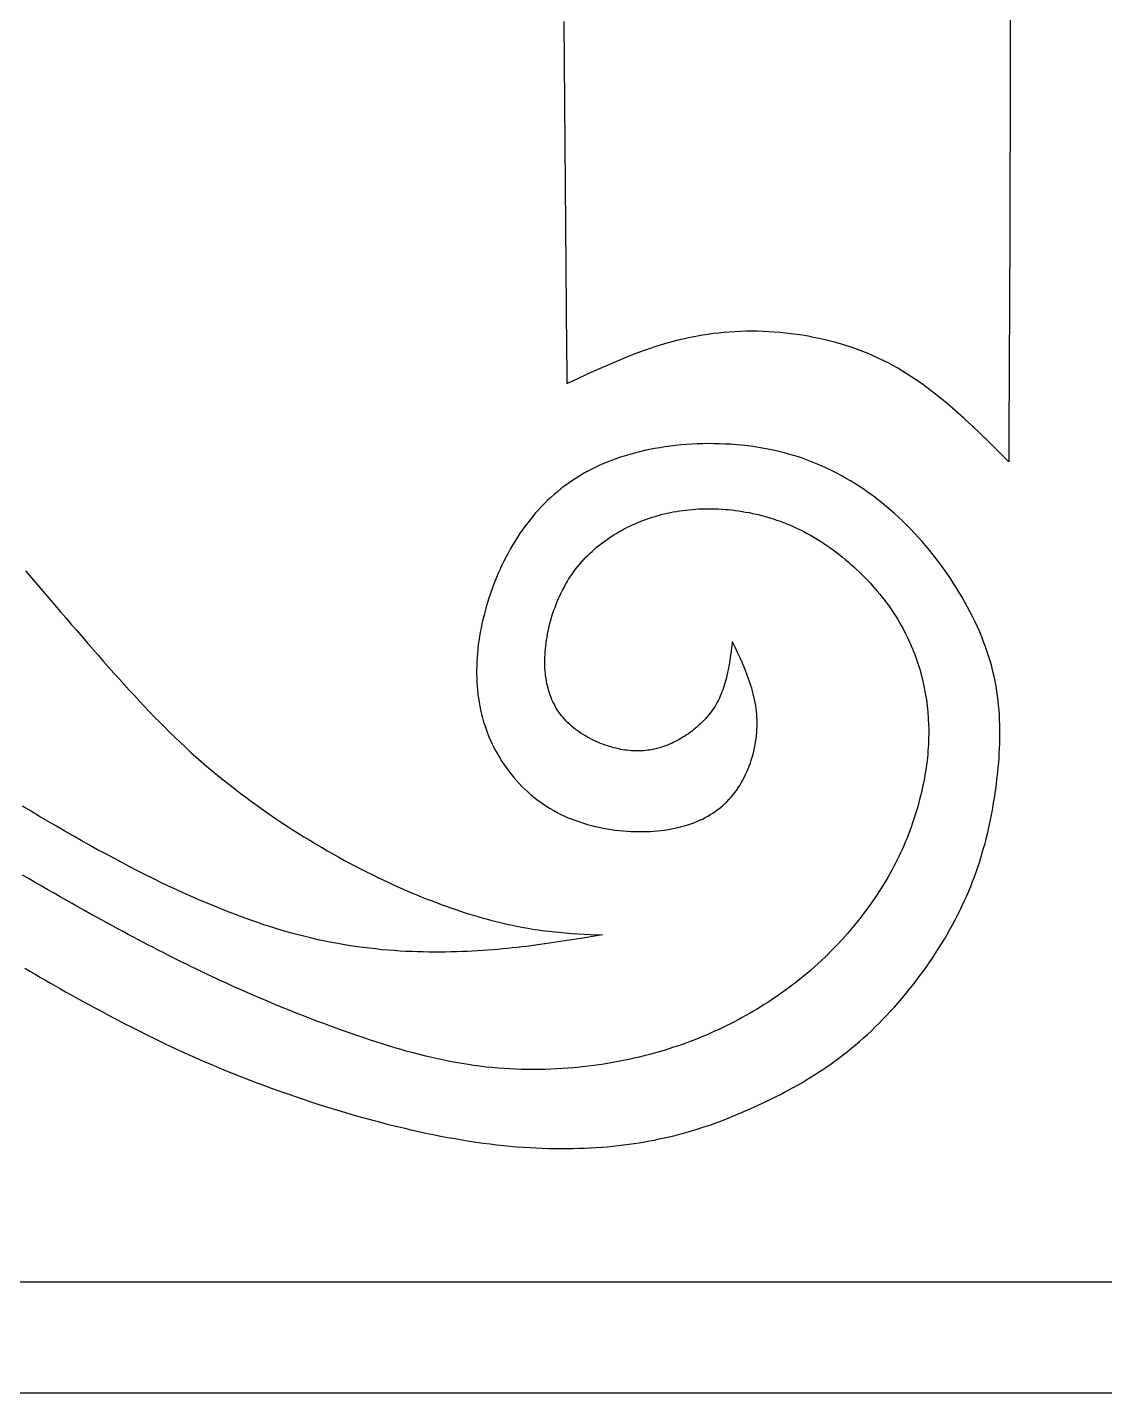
# Model space of a CAD drawing. Extents: x 0 to 279, y 0 to 212.
# Drawn here: x 15.72 to 25.21, y 107.88 to 119.91 of the extents above; entities that cross this region are included whole.
import ezdxf

# ---------------------------------------------------------------- set-up
doc = ezdxf.new("R2010")
doc.units = 0
doc.layers.add('LAYER_1', color=18, linetype='CONTINUOUS')

msp = doc.modelspace()

# ---------------------------------------------------------------- linework, layer by layer
at = {"layer": 'LAYER_1'}
for points in [[(24.381, 120.089), (24.381, 119.805), (24.381, 119.52), (24.381, 119.233), (24.38, 118.945), (24.379, 118.656), (24.379, 118.367), (24.378, 118.076), (24.376, 117.492), (24.373, 116.907), (24.37, 116.32), (24.37, 116.174), (24.369, 116.1), (24.369, 116.082), (24.369, 116.08), (24.369, 116.079), (24.369, 116.079), (24.369, 116.079), (24.368, 116.081), (24.363, 116.085), (24.328, 116.12), (24.188, 116.259), (24.117, 116.328), (24.045, 116.396), (23.973, 116.463), (23.9, 116.528), (23.826, 116.592), (23.75, 116.654), (23.674, 116.713), (23.595, 116.771), (23.555, 116.798), (23.515, 116.825), (23.474, 116.852), (23.433, 116.877), (23.391, 116.902), (23.348, 116.926), (23.305, 116.949), (23.262, 116.971), (23.218, 116.992), (23.173, 117.013), (23.128, 117.032), (23.082, 117.05), (23.035, 117.068), (22.988, 117.085), (22.941, 117.1), (22.893, 117.115), (22.845, 117.129), (22.797, 117.142), (22.748, 117.154), (22.699, 117.165), (22.649, 117.175), (22.6, 117.185), (22.55, 117.193), (22.501, 117.201), (22.451, 117.207), (22.401, 117.213), (22.351, 117.218), (22.301, 117.222), (22.251, 117.225), (22.201, 117.227), (22.152, 117.228), (22.102, 117.229), (22.053, 117.228), (22.004, 117.227), (21.955, 117.225), (21.907, 117.222), (21.858, 117.218), (21.811, 117.213), (21.763, 117.208), (21.716, 117.201), (21.67, 117.194), (21.624, 117.186), (21.578, 117.177), (21.533, 117.168), (21.443, 117.146), (21.355, 117.123), (21.268, 117.096), (21.183, 117.068), (21.098, 117.038), (21.014, 117.006), (20.931, 116.972), (20.849, 116.937), (20.767, 116.901), (20.686, 116.865), (20.524, 116.79), (20.484, 116.771), (20.479, 116.769), (20.477, 116.768), (20.477, 116.768), (20.477, 116.768), (20.476, 116.769), (20.476, 116.772), (20.476, 116.795), (20.476, 116.886), (20.474, 117.067), (20.469, 117.794), (20.463, 118.519), (20.46, 118.88), (20.457, 119.241), (20.453, 119.6), (20.45, 119.959)], [(15.697, 111.617), (15.743, 111.59), (15.79, 111.563), (15.835, 111.536), (15.881, 111.51), (15.925, 111.485), (15.97, 111.459), (16.013, 111.434), (16.057, 111.41), (16.1, 111.386), (16.142, 111.362), (16.184, 111.339), (16.226, 111.316), (16.267, 111.293), (16.308, 111.271), (16.349, 111.249), (16.389, 111.228), (16.429, 111.206), (16.468, 111.186), (16.507, 111.165), (16.546, 111.145), (16.584, 111.125), (16.622, 111.105), (16.698, 111.067), (16.772, 111.03), (16.845, 110.994), (16.918, 110.959), (16.989, 110.925), (17.06, 110.892), (17.13, 110.86), (17.199, 110.829), (17.268, 110.799), (17.336, 110.77), (17.404, 110.741), (17.472, 110.713), (17.54, 110.686), (17.607, 110.659), (17.675, 110.633), (17.742, 110.607), (17.81, 110.582), (17.878, 110.557), (17.946, 110.533), (18.014, 110.509), (18.082, 110.485), (18.15, 110.462), (18.219, 110.439), (18.287, 110.417), (18.356, 110.396), (18.424, 110.374), (18.493, 110.354), (18.561, 110.334), (18.629, 110.314), (18.697, 110.295), (18.765, 110.277), (18.833, 110.259), (18.9, 110.241), (18.967, 110.225), (19.034, 110.209), (19.1, 110.193), (19.166, 110.178), (19.232, 110.164), (19.297, 110.151), (19.361, 110.138), (19.425, 110.126), (19.489, 110.115), (19.552, 110.104), (19.614, 110.094), (19.676, 110.085), (19.737, 110.076), (19.798, 110.068), (19.858, 110.061), (19.917, 110.055), (19.975, 110.049), (20.033, 110.044), (20.091, 110.04), (20.147, 110.036), (20.204, 110.033), (20.259, 110.031), (20.314, 110.029), (20.368, 110.028), (20.422, 110.028), (20.475, 110.028), (20.528, 110.028), (20.579, 110.03), (20.631, 110.032), (20.681, 110.034), (20.732, 110.037), (20.781, 110.04), (20.83, 110.044), (20.879, 110.049), (20.926, 110.054), (20.974, 110.06), (21.02, 110.066), (21.067, 110.072), (21.112, 110.079), (21.157, 110.087), (21.202, 110.095), (21.246, 110.103), (21.289, 110.112), (21.332, 110.121), (21.375, 110.131), (21.417, 110.141), (21.459, 110.152), (21.501, 110.163), (21.542, 110.175), (21.582, 110.186), (21.623, 110.199), (21.663, 110.212), (21.703, 110.225), (21.742, 110.238), (21.782, 110.252), (21.821, 110.266), (21.86, 110.281), (21.937, 110.312), (22.014, 110.344), (22.09, 110.377), (22.166, 110.412), (22.242, 110.448), (22.318, 110.485), (22.356, 110.505), (22.393, 110.525), (22.431, 110.545), (22.469, 110.566), (22.506, 110.587), (22.544, 110.608), (22.581, 110.63), (22.618, 110.653), (22.655, 110.676), (22.692, 110.7), (22.729, 110.724), (22.766, 110.749), (22.802, 110.775), (22.839, 110.801), (22.875, 110.827), (22.911, 110.855), (22.947, 110.883), (22.982, 110.912), (23.018, 110.941), (23.053, 110.971), (23.088, 111.002), (23.123, 111.033), (23.158, 111.066), (23.192, 111.099), (23.227, 111.132), (23.26, 111.167), (23.294, 111.202), (23.327, 111.238), (23.36, 111.274), (23.393, 111.311), (23.425, 111.349), (23.457, 111.387), (23.489, 111.425), (23.52, 111.464), (23.55, 111.504), (23.58, 111.544), (23.61, 111.584), (23.639, 111.624), (23.668, 111.665), (23.695, 111.706), (23.723, 111.748), (23.75, 111.79), (23.776, 111.831), (23.801, 111.873), (23.826, 111.915), (23.85, 111.958), (23.873, 112), (23.896, 112.042), (23.918, 112.085), (23.939, 112.127), (23.959, 112.169), (23.979, 112.212), (23.998, 112.254), (24.016, 112.296), (24.033, 112.338), (24.05, 112.38), (24.066, 112.422), (24.081, 112.464), (24.095, 112.506), (24.109, 112.548), (24.123, 112.59), (24.135, 112.632), (24.147, 112.674), (24.159, 112.716), (24.17, 112.758), (24.18, 112.8), (24.19, 112.842), (24.199, 112.883), (24.208, 112.925), (24.216, 112.967), (24.224, 113.009), (24.231, 113.051), (24.238, 113.092), (24.245, 113.134), (24.257, 113.218), (24.267, 113.301), (24.272, 113.343), (24.276, 113.385), (24.28, 113.426), (24.283, 113.468), (24.285, 113.51), (24.288, 113.552), (24.289, 113.594), (24.29, 113.636), (24.291, 113.678), (24.291, 113.72), (24.29, 113.762), (24.288, 113.804), (24.286, 113.846), (24.283, 113.889), (24.279, 113.931), (24.275, 113.974), (24.269, 114.016), (24.263, 114.059), (24.256, 114.102), (24.248, 114.145), (24.239, 114.188), (24.229, 114.231), (24.218, 114.274), (24.206, 114.317), (24.193, 114.361), (24.179, 114.404), (24.164, 114.448), (24.147, 114.492), (24.13, 114.536), (24.112, 114.58), (24.092, 114.624), (24.072, 114.668), (24.051, 114.711), (24.029, 114.755), (24.006, 114.799), (23.982, 114.842), (23.957, 114.885), (23.932, 114.928), (23.906, 114.971), (23.878, 115.013), (23.851, 115.055), (23.822, 115.097), (23.793, 115.138), (23.763, 115.179), (23.732, 115.22), (23.701, 115.26), (23.669, 115.299), (23.637, 115.338), (23.604, 115.376), (23.571, 115.414), (23.537, 115.45), (23.502, 115.487), (23.467, 115.522), (23.432, 115.557), (23.396, 115.591), (23.36, 115.624), (23.323, 115.656), (23.286, 115.688), (23.248, 115.719), (23.21, 115.749), (23.172, 115.778), (23.133, 115.806), (23.093, 115.834), (23.054, 115.86), (23.013, 115.886), (22.973, 115.911), (22.931, 115.935), (22.89, 115.959), (22.848, 115.981), (22.805, 116.002), (22.762, 116.023), (22.719, 116.043), (22.675, 116.061), (22.631, 116.079), (22.586, 116.096), (22.541, 116.112), (22.495, 116.127), (22.449, 116.141), (22.402, 116.154), (22.355, 116.166), (22.308, 116.178), (22.26, 116.188), (22.212, 116.197), (22.164, 116.205), (22.115, 116.213), (22.066, 116.219), (22.017, 116.224), (21.968, 116.229), (21.919, 116.233), (21.869, 116.235), (21.82, 116.237), (21.771, 116.238), (21.722, 116.239), (21.673, 116.238), (21.624, 116.236), (21.576, 116.234), (21.527, 116.231), (21.48, 116.227), (21.432, 116.222), (21.385, 116.217), (21.338, 116.21), (21.292, 116.203), (21.247, 116.195), (21.202, 116.186), (21.157, 116.177), (21.114, 116.167), (21.071, 116.156), (21.029, 116.144), (20.987, 116.132), (20.947, 116.119), (20.907, 116.105), (20.868, 116.091), (20.829, 116.076), (20.791, 116.06), (20.754, 116.043), (20.718, 116.026), (20.682, 116.008), (20.647, 115.989), (20.613, 115.97), (20.579, 115.95), (20.546, 115.929), (20.514, 115.908), (20.482, 115.885), (20.451, 115.863), (20.42, 115.839), (20.391, 115.815), (20.361, 115.79), (20.333, 115.765), (20.305, 115.739), (20.278, 115.712), (20.251, 115.685), (20.225, 115.656), (20.199, 115.628), (20.174, 115.598), (20.15, 115.568), (20.126, 115.538), (20.103, 115.507), (20.08, 115.475), (20.058, 115.443), (20.036, 115.41), (20.015, 115.377), (19.995, 115.343), (19.975, 115.309), (19.956, 115.274), (19.938, 115.24), (19.92, 115.204), (19.902, 115.169), (19.886, 115.133), (19.87, 115.097), (19.854, 115.06), (19.839, 115.024), (19.825, 114.987), (19.812, 114.95), (19.799, 114.913), (19.786, 114.876), (19.775, 114.838), (19.764, 114.801), (19.753, 114.763), (19.744, 114.726), (19.735, 114.689), (19.726, 114.651), (19.718, 114.614), (19.711, 114.576), (19.705, 114.539), (19.699, 114.502), (19.694, 114.465), (19.69, 114.428), (19.686, 114.391), (19.683, 114.354), (19.681, 114.318), (19.68, 114.281), (19.679, 114.245), (19.679, 114.208), (19.68, 114.172), (19.681, 114.136), (19.684, 114.101), (19.687, 114.065), (19.691, 114.03), (19.695, 113.994), (19.701, 113.96), (19.707, 113.925), (19.714, 113.89), (19.722, 113.856), (19.731, 113.822), (19.74, 113.788), (19.751, 113.755), (19.762, 113.722), (19.774, 113.689), (19.787, 113.656), (19.801, 113.624), (19.816, 113.592), (19.831, 113.561), (19.848, 113.53), (19.865, 113.499), (19.883, 113.469), (19.901, 113.439), (19.921, 113.409), (19.941, 113.381), (19.962, 113.352), (19.984, 113.325), (20.006, 113.297), (20.029, 113.271), (20.053, 113.245), (20.078, 113.219), (20.103, 113.195), (20.129, 113.171), (20.155, 113.147), (20.182, 113.125), (20.21, 113.103), (20.239, 113.082), (20.268, 113.061), (20.297, 113.042), (20.327, 113.023), (20.358, 113.005), (20.389, 112.988), (20.421, 112.972), (20.454, 112.957), (20.486, 112.943), (20.52, 112.929), (20.553, 112.917), (20.587, 112.905), (20.621, 112.894), (20.656, 112.883), (20.69, 112.874), (20.725, 112.865), (20.76, 112.858), (20.795, 112.85), (20.83, 112.844), (20.866, 112.839), (20.901, 112.834), (20.936, 112.83), (20.971, 112.826), (21.005, 112.824), (21.04, 112.822), (21.074, 112.82), (21.109, 112.82), (21.142, 112.82), (21.176, 112.821), (21.209, 112.822), (21.241, 112.824), (21.274, 112.827), (21.305, 112.83), (21.336, 112.834), (21.367, 112.839), (21.397, 112.844), (21.427, 112.85), (21.456, 112.856), (21.484, 112.864), (21.512, 112.871), (21.54, 112.88), (21.567, 112.889), (21.593, 112.899), (21.619, 112.909), (21.644, 112.92), (21.668, 112.931), (21.692, 112.944), (21.716, 112.957), (21.739, 112.97), (21.761, 112.984), (21.783, 112.999), (21.804, 113.015), (21.825, 113.031), (21.845, 113.047), (21.864, 113.065), (21.883, 113.083), (21.901, 113.102), (21.919, 113.121), (21.936, 113.141), (21.952, 113.162), (21.968, 113.183), (21.983, 113.205), (21.997, 113.227), (22.011, 113.25), (22.025, 113.274), (22.037, 113.298), (22.049, 113.322), (22.061, 113.347), (22.071, 113.373), (22.081, 113.398), (22.091, 113.424), (22.099, 113.45), (22.107, 113.476), (22.115, 113.503), (22.121, 113.53), (22.127, 113.557), (22.133, 113.584), (22.137, 113.611), (22.141, 113.638), (22.144, 113.665), (22.147, 113.693), (22.149, 113.72), (22.15, 113.747), (22.15, 113.774), (22.15, 113.801), (22.149, 113.827), (22.147, 113.854), (22.145, 113.88), (22.142, 113.906), (22.138, 113.932), (22.134, 113.958), (22.129, 113.983), (22.123, 114.008), (22.117, 114.034), (22.11, 114.059), (22.103, 114.084), (22.096, 114.108), (22.088, 114.133), (22.079, 114.157), (22.061, 114.206), (22.042, 114.255), (22.022, 114.303), (22.001, 114.35), (21.979, 114.398), (21.956, 114.445), (21.934, 114.493), (21.933, 114.494), (21.933, 114.495), (21.933, 114.495), (21.933, 114.495), (21.932, 114.492), (21.932, 114.487), (21.93, 114.477), (21.928, 114.456), (21.916, 114.372), (21.91, 114.33), (21.903, 114.289), (21.896, 114.248), (21.887, 114.207), (21.878, 114.167), (21.867, 114.128), (21.855, 114.089), (21.848, 114.07), (21.841, 114.051), (21.834, 114.033), (21.826, 114.014), (21.818, 113.996), (21.809, 113.978), (21.8, 113.961), (21.79, 113.943), (21.78, 113.926), (21.769, 113.909), (21.757, 113.893), (21.746, 113.877), (21.734, 113.861), (21.721, 113.845), (21.708, 113.83), (21.695, 113.815), (21.681, 113.8), (21.667, 113.785), (21.653, 113.771), (21.638, 113.758), (21.623, 113.744), (21.608, 113.731), (21.593, 113.719), (21.577, 113.706), (21.561, 113.694), (21.545, 113.683), (21.529, 113.672), (21.513, 113.661), (21.496, 113.651), (21.479, 113.641), (21.463, 113.631), (21.446, 113.622), (21.429, 113.613), (21.412, 113.605), (21.395, 113.597), (21.378, 113.59), (21.361, 113.583), (21.344, 113.576), (21.327, 113.57), (21.31, 113.564), (21.293, 113.559), (21.275, 113.554), (21.258, 113.55), (21.241, 113.546), (21.223, 113.542), (21.206, 113.539), (21.188, 113.537), (21.17, 113.535), (21.152, 113.533), (21.134, 113.532), (21.116, 113.531), (21.098, 113.531), (21.08, 113.531), (21.062, 113.532), (21.043, 113.533), (21.025, 113.534), (21.006, 113.537), (20.987, 113.539), (20.968, 113.542), (20.949, 113.545), (20.93, 113.549), (20.91, 113.554), (20.891, 113.559), (20.871, 113.564), (20.851, 113.57), (20.831, 113.576), (20.812, 113.583), (20.792, 113.59), (20.772, 113.598), (20.752, 113.606), (20.733, 113.614), (20.713, 113.623), (20.694, 113.633), (20.675, 113.643), (20.656, 113.653), (20.637, 113.664), (20.619, 113.675), (20.601, 113.686), (20.583, 113.698), (20.565, 113.711), (20.548, 113.723), (20.531, 113.737), (20.515, 113.75), (20.499, 113.764), (20.484, 113.779), (20.469, 113.794), (20.455, 113.809), (20.441, 113.825), (20.428, 113.841), (20.415, 113.857), (20.403, 113.874), (20.392, 113.891), (20.381, 113.909), (20.37, 113.926), (20.361, 113.945), (20.352, 113.963), (20.343, 113.982), (20.335, 114.002), (20.327, 114.021), (20.321, 114.042), (20.314, 114.062), (20.308, 114.083), (20.303, 114.104), (20.298, 114.125), (20.294, 114.147), (20.291, 114.169), (20.287, 114.191), (20.285, 114.214), (20.283, 114.237), (20.281, 114.26), (20.28, 114.284), (20.28, 114.308), (20.28, 114.332), (20.281, 114.356), (20.282, 114.381), (20.283, 114.406), (20.286, 114.431), (20.288, 114.457), (20.292, 114.482), (20.295, 114.508), (20.3, 114.534), (20.304, 114.56), (20.31, 114.586), (20.315, 114.613), (20.322, 114.639), (20.328, 114.665), (20.336, 114.692), (20.343, 114.718), (20.352, 114.744), (20.36, 114.77), (20.37, 114.796), (20.379, 114.822), (20.39, 114.848), (20.401, 114.873), (20.412, 114.898), (20.424, 114.923), (20.436, 114.948), (20.449, 114.972), (20.462, 114.996), (20.476, 115.02), (20.49, 115.043), (20.504, 115.066), (20.52, 115.089), (20.535, 115.111), (20.551, 115.132), (20.568, 115.153), (20.585, 115.174), (20.603, 115.194), (20.621, 115.214), (20.639, 115.234), (20.658, 115.253), (20.677, 115.271), (20.696, 115.289), (20.716, 115.307), (20.736, 115.325), (20.757, 115.341), (20.778, 115.358), (20.799, 115.374), (20.821, 115.389), (20.843, 115.405), (20.865, 115.419), (20.887, 115.434), (20.91, 115.448), (20.933, 115.461), (20.956, 115.474), (20.98, 115.487), (21.004, 115.499), (21.028, 115.511), (21.052, 115.522), (21.076, 115.533), (21.101, 115.544), (21.126, 115.554), (21.151, 115.563), (21.176, 115.573), (21.201, 115.582), (21.227, 115.59), (21.253, 115.598), (21.279, 115.606), (21.305, 115.613), (21.332, 115.619), (21.358, 115.625), (21.385, 115.631), (21.412, 115.637), (21.439, 115.641), (21.467, 115.646), (21.494, 115.65), (21.522, 115.653), (21.55, 115.656), (21.578, 115.659), (21.606, 115.661), (21.635, 115.663), (21.663, 115.664), (21.692, 115.665), (21.721, 115.665), (21.75, 115.665), (21.779, 115.664), (21.809, 115.663), (21.839, 115.662), (21.868, 115.659), (21.898, 115.657), (21.928, 115.654), (21.958, 115.65), (21.989, 115.646), (22.019, 115.641), (22.049, 115.636), (22.08, 115.631), (22.11, 115.624), (22.141, 115.618), (22.171, 115.61), (22.202, 115.602), (22.232, 115.594), (22.262, 115.585), (22.293, 115.575), (22.323, 115.565), (22.354, 115.555), (22.384, 115.543), (22.414, 115.532), (22.444, 115.519), (22.474, 115.506), (22.504, 115.492), (22.533, 115.478), (22.563, 115.463), (22.592, 115.448), (22.621, 115.431), (22.65, 115.415), (22.679, 115.397), (22.708, 115.38), (22.736, 115.361), (22.764, 115.342), (22.792, 115.323), (22.82, 115.303), (22.847, 115.282), (22.874, 115.262), (22.9, 115.241), (22.927, 115.219), (22.953, 115.197), (22.978, 115.175), (23.003, 115.152), (23.028, 115.129), (23.053, 115.106), (23.077, 115.083), (23.1, 115.059), (23.123, 115.035), (23.146, 115.011), (23.168, 114.987), (23.189, 114.962), (23.21, 114.938), (23.231, 114.913), (23.251, 114.888), (23.27, 114.864), (23.289, 114.839), (23.308, 114.814), (23.325, 114.789), (23.342, 114.764), (23.359, 114.739), (23.375, 114.713), (23.391, 114.688), (23.406, 114.663), (23.42, 114.637), (23.435, 114.612), (23.448, 114.587), (23.461, 114.561), (23.474, 114.535), (23.486, 114.51), (23.498, 114.484), (23.509, 114.458), (23.52, 114.432), (23.53, 114.406), (23.54, 114.38), (23.55, 114.354), (23.567, 114.302), (23.584, 114.25), (23.598, 114.197), (23.611, 114.144), (23.623, 114.09), (23.633, 114.036), (23.642, 113.982), (23.649, 113.928), (23.655, 113.873), (23.659, 113.817), (23.662, 113.761), (23.663, 113.733), (23.663, 113.705), (23.663, 113.676), (23.662, 113.647), (23.662, 113.619), (23.66, 113.59), (23.659, 113.56), (23.656, 113.531), (23.654, 113.501), (23.651, 113.472), (23.648, 113.442), (23.644, 113.412), (23.64, 113.381), (23.635, 113.351), (23.63, 113.32), (23.625, 113.29), (23.619, 113.259), (23.612, 113.228), (23.606, 113.196), (23.599, 113.165), (23.591, 113.134), (23.583, 113.103), (23.566, 113.04), (23.547, 112.977), (23.527, 112.914), (23.505, 112.851), (23.481, 112.788), (23.469, 112.757), (23.456, 112.726), (23.443, 112.695), (23.429, 112.664), (23.415, 112.633), (23.4, 112.602), (23.385, 112.572), (23.37, 112.542), (23.354, 112.511), (23.338, 112.481), (23.305, 112.422), (23.27, 112.364), (23.234, 112.306), (23.197, 112.249), (23.158, 112.192), (23.118, 112.137), (23.077, 112.082), (23.034, 112.029), (22.991, 111.976), (22.947, 111.924), (22.902, 111.873), (22.856, 111.824), (22.809, 111.775), (22.761, 111.727), (22.712, 111.68), (22.662, 111.634), (22.611, 111.589), (22.558, 111.545), (22.504, 111.501), (22.449, 111.459), (22.421, 111.438), (22.393, 111.417), (22.364, 111.396), (22.335, 111.376), (22.305, 111.356), (22.275, 111.336), (22.244, 111.316), (22.213, 111.296), (22.182, 111.277), (22.15, 111.257), (22.118, 111.238), (22.085, 111.219), (22.052, 111.2), (22.019, 111.182), (21.985, 111.163), (21.95, 111.145), (21.915, 111.127), (21.879, 111.11), (21.843, 111.092), (21.807, 111.075), (21.77, 111.058), (21.733, 111.041), (21.695, 111.025), (21.656, 111.009), (21.617, 110.993), (21.578, 110.978), (21.538, 110.963), (21.498, 110.948), (21.457, 110.934), (21.415, 110.92), (21.373, 110.906), (21.331, 110.893), (21.288, 110.88), (21.245, 110.868), (21.201, 110.856), (21.156, 110.845), (21.111, 110.834), (21.066, 110.823), (21.02, 110.813), (20.974, 110.803), (20.927, 110.794), (20.879, 110.785), (20.832, 110.777), (20.783, 110.769), (20.735, 110.762), (20.686, 110.756), (20.636, 110.75), (20.587, 110.744), (20.537, 110.74), (20.487, 110.735), (20.436, 110.732), (20.385, 110.729), (20.334, 110.727), (20.283, 110.725), (20.231, 110.724), (20.179, 110.724), (20.128, 110.724), (20.075, 110.725), (20.023, 110.727), (19.971, 110.729), (19.918, 110.732), (19.866, 110.736), (19.813, 110.741), (19.761, 110.746), (19.708, 110.753), (19.655, 110.76), (19.603, 110.767), (19.55, 110.776), (19.497, 110.785), (19.444, 110.795), (19.39, 110.806), (19.337, 110.817), (19.284, 110.829), (19.23, 110.842), (19.176, 110.856), (19.122, 110.87), (19.068, 110.884), (19.013, 110.9), (18.958, 110.916), (18.903, 110.932), (18.847, 110.95), (18.792, 110.967), (18.736, 110.986), (18.679, 111.005), (18.622, 111.024), (18.565, 111.044), (18.507, 111.064), (18.449, 111.085), (18.391, 111.107), (18.332, 111.129), (18.272, 111.151), (18.212, 111.174), (18.152, 111.198), (18.09, 111.222), (18.028, 111.246), (17.966, 111.272), (17.902, 111.298), (17.837, 111.325), (17.772, 111.352), (17.705, 111.381), (17.637, 111.411), (17.603, 111.426), (17.568, 111.442), (17.533, 111.457), (17.497, 111.473), (17.462, 111.49), (17.425, 111.506), (17.389, 111.523), (17.352, 111.541), (17.314, 111.558), (17.277, 111.576), (17.239, 111.595), (17.2, 111.613), (17.161, 111.632), (17.121, 111.652), (17.081, 111.671), (17.041, 111.691), (17, 111.712), (16.959, 111.733), (16.917, 111.754), (16.874, 111.776), (16.832, 111.798), (16.788, 111.82), (16.744, 111.843), (16.7, 111.866), (16.655, 111.89), (16.609, 111.914), (16.563, 111.939), (16.516, 111.964), (16.469, 111.99), (16.421, 112.016), (16.372, 112.043), (16.323, 112.07), (16.273, 112.097), (16.222, 112.126), (16.216, 112.129), (16.213, 112.131), (16.211, 112.132), (16.211, 112.132), (16.204, 112.136), (16.192, 112.143), (16.166, 112.157), (16.114, 112.186), (16.061, 112.216), (16.008, 112.246), (15.955, 112.277), (15.9, 112.308), (15.846, 112.34), (15.79, 112.372), (15.735, 112.404), (15.678, 112.437)], [(15.703, 115.117), (15.756, 115.056), (15.808, 114.995), (15.86, 114.935), (15.912, 114.875), (15.962, 114.816), (16.012, 114.758), (16.061, 114.7), (16.11, 114.643), (16.158, 114.588), (16.206, 114.532), (16.253, 114.478), (16.3, 114.424), (16.346, 114.371), (16.392, 114.318), (16.438, 114.267), (16.483, 114.216), (16.528, 114.165), (16.573, 114.115), (16.618, 114.066), (16.663, 114.018), (16.707, 113.97), (16.752, 113.922), (16.797, 113.876), (16.841, 113.83), (16.886, 113.784), (16.931, 113.739), (16.976, 113.694), (17.021, 113.65), (17.067, 113.607), (17.113, 113.564), (17.159, 113.521), (17.206, 113.479), (17.253, 113.438), (17.3, 113.397), (17.348, 113.356), (17.397, 113.316), (17.446, 113.276), (17.495, 113.237), (17.544, 113.199), (17.594, 113.16), (17.645, 113.123), (17.695, 113.085), (17.746, 113.049), (17.797, 113.013), (17.848, 112.977), (17.899, 112.942), (17.95, 112.907), (18.002, 112.873), (18.053, 112.84), (18.105, 112.807), (18.157, 112.775), (18.208, 112.744), (18.26, 112.713), (18.311, 112.682), (18.362, 112.652), (18.413, 112.623), (18.464, 112.595), (18.515, 112.567), (18.565, 112.54), (18.616, 112.513), (18.666, 112.487), (18.715, 112.462), (18.764, 112.438), (18.813, 112.414), (18.862, 112.391), (18.91, 112.368), (18.957, 112.346), (19.005, 112.325), (19.052, 112.305), (19.098, 112.285), (19.144, 112.266), (19.19, 112.247), (19.235, 112.229), (19.279, 112.212), (19.324, 112.195), (19.367, 112.179), (19.411, 112.163), (19.453, 112.148), (19.495, 112.134), (19.537, 112.12), (19.578, 112.106), (19.619, 112.094), (19.659, 112.082), (19.699, 112.07), (19.738, 112.059), (19.776, 112.048), (19.814, 112.038), (19.851, 112.029), (19.888, 112.02), (19.924, 112.011), (19.96, 112.003), (19.995, 111.996), (20.029, 111.988), (20.063, 111.982), (20.096, 111.976), (20.129, 111.97), (20.161, 111.964), (20.192, 111.959), (20.224, 111.955), (20.255, 111.95), (20.285, 111.946), (20.315, 111.942), (20.345, 111.939), (20.374, 111.936), (20.403, 111.933), (20.432, 111.93), (20.46, 111.928), (20.488, 111.926), (20.516, 111.924), (20.571, 111.92), (20.626, 111.917), (20.68, 111.915), (20.787, 111.91), (20.633, 111.885), (20.555, 111.872), (20.478, 111.86), (20.399, 111.848), (20.32, 111.836), (20.28, 111.831), (20.24, 111.825), (20.199, 111.82), (20.159, 111.814), (20.118, 111.809), (20.076, 111.805), (20.035, 111.8), (19.993, 111.795), (19.95, 111.791), (19.907, 111.787), (19.864, 111.783), (19.821, 111.78), (19.776, 111.776), (19.732, 111.773), (19.687, 111.77), (19.641, 111.768), (19.595, 111.765), (19.549, 111.763), (19.502, 111.762), (19.454, 111.76), (19.406, 111.759), (19.358, 111.759), (19.309, 111.759), (19.259, 111.759), (19.209, 111.76), (19.158, 111.761), (19.107, 111.763), (19.056, 111.765), (19.004, 111.768), (18.951, 111.772), (18.898, 111.776), (18.845, 111.78), (18.791, 111.786), (18.736, 111.792), (18.681, 111.799), (18.626, 111.806), (18.57, 111.814), (18.514, 111.823), (18.457, 111.833), (18.4, 111.844), (18.342, 111.855), (18.284, 111.868), (18.226, 111.881), (18.167, 111.895), (18.107, 111.91), (18.048, 111.926), (17.987, 111.943), (17.927, 111.961), (17.866, 111.98), (17.804, 112), (17.742, 112.021), (17.68, 112.043), (17.617, 112.065), (17.554, 112.089), (17.49, 112.113), (17.426, 112.139), (17.362, 112.165), (17.297, 112.192), (17.231, 112.22), (17.165, 112.249), (17.099, 112.279), (17.032, 112.31), (16.965, 112.341), (16.897, 112.373), (16.829, 112.406), (16.76, 112.44), (16.691, 112.475), (16.622, 112.511), (16.552, 112.547), (16.482, 112.585), (16.411, 112.623), (16.339, 112.661), (16.268, 112.701), (16.195, 112.741), (16.123, 112.783), (16.05, 112.825), (15.976, 112.867), (15.902, 112.91), (15.827, 112.954), (15.752, 112.999), (15.677, 113.044)], [(25.299, 108.85), (24.704, 108.85), (24.116, 108.85), (23.533, 108.85), (22.957, 108.85), (22.386, 108.85), (21.822, 108.85), (21.264, 108.85), (20.713, 108.85), (20.168, 108.85), (19.63, 108.85), (19.098, 108.85), (18.573, 108.85), (18.055, 108.85), (17.545, 108.85), (17.041, 108.85), (16.544, 108.85), (16.055, 108.85), (15.572, 108.85)], [(15.572, 107.877), (16.055, 107.877), (16.544, 107.877), (17.041, 107.877), (17.545, 107.877), (18.055, 107.877), (18.573, 107.877), (19.098, 107.877), (19.63, 107.877), (20.168, 107.877), (20.713, 107.877), (21.264, 107.877), (21.822, 107.877), (22.386, 107.877), (22.957, 107.877), (23.533, 107.877), (24.116, 107.877), (24.704, 107.877), (25.299, 107.877)]]:
    msp.add_lwpolyline(points, dxfattribs=at)

doc.saveas('drawing.dxf')
